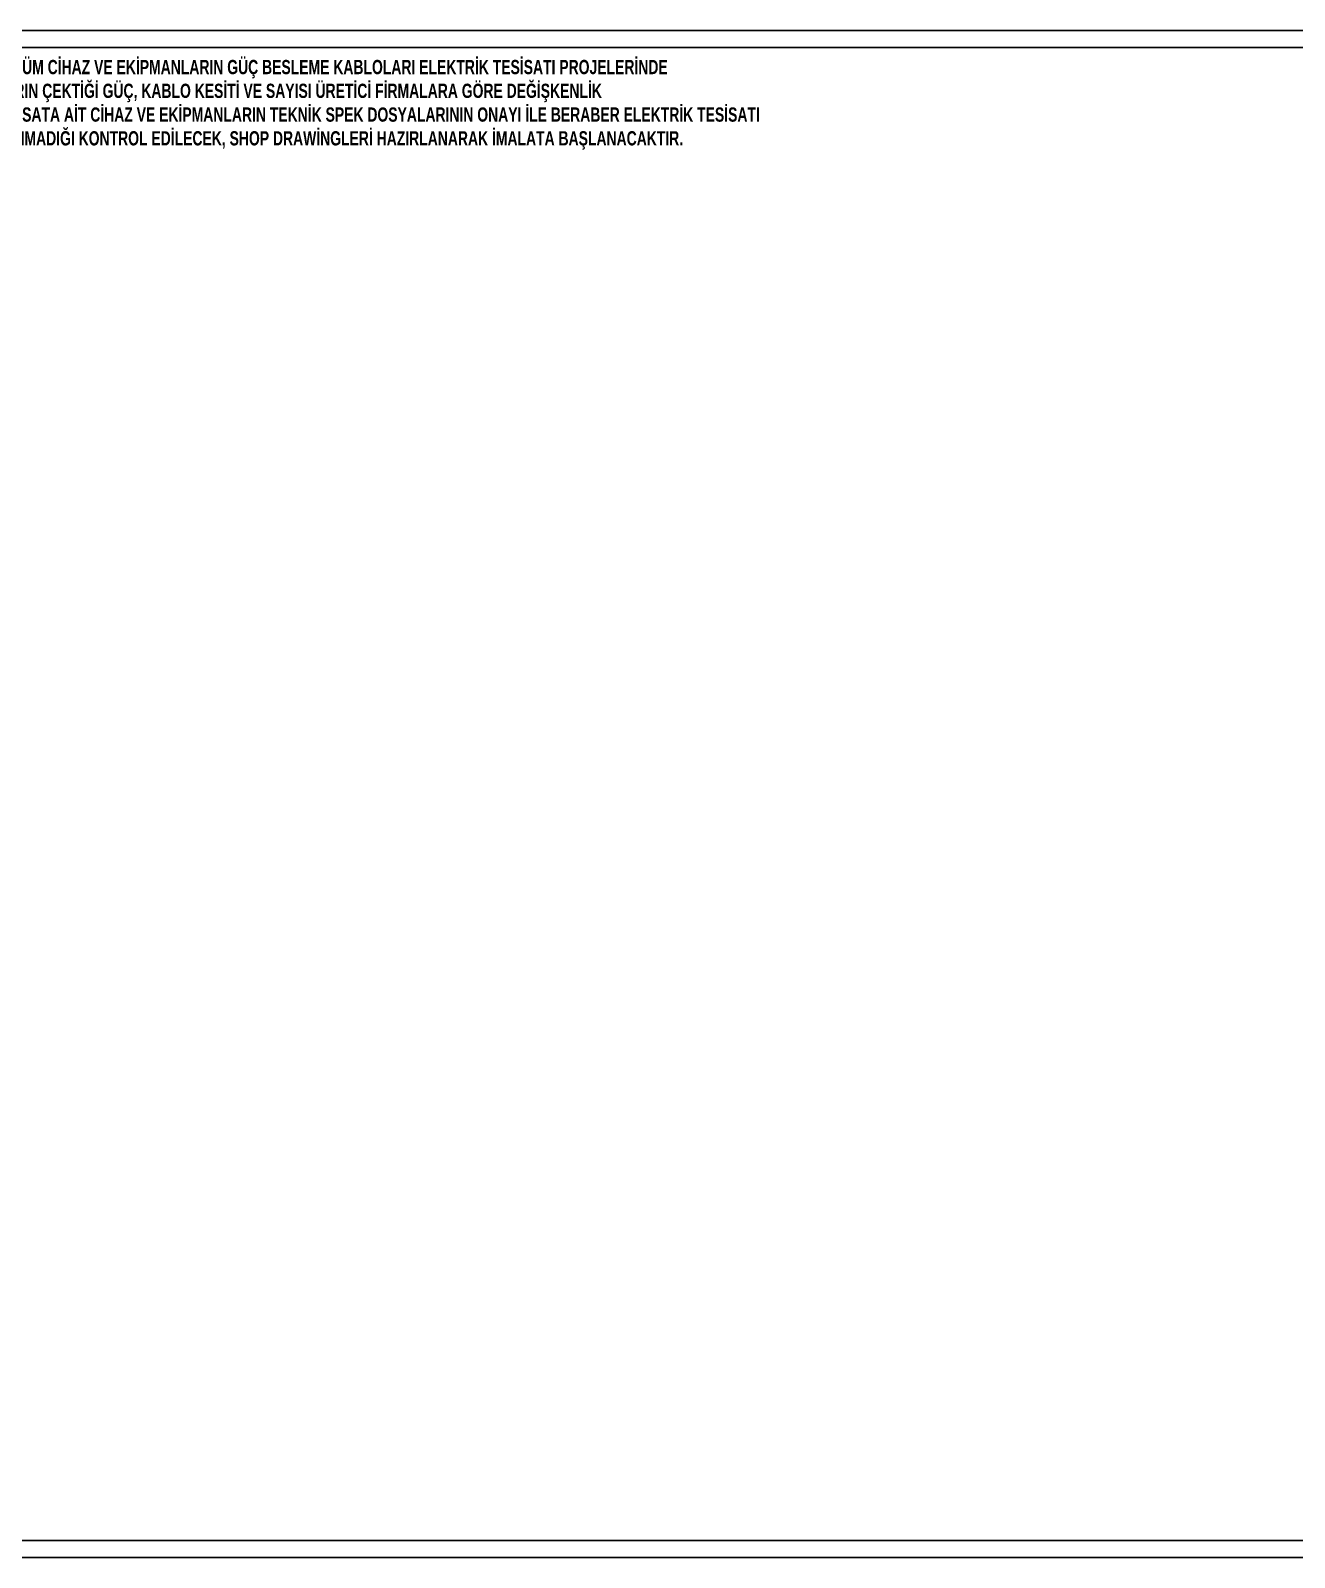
# Model space of a CAD drawing. Header units: centimetres. Extents: x 392964 to 515689, y 49661 to 58661.
# Drawn here: x 407813 to 415264, y 49661 to 58661 of the extents above; entities that cross this region are included whole.
import ezdxf

# ---------------------------------------------------------------- set-up
doc = ezdxf.new("R2010")
doc.units = ezdxf.units.CM
doc.layers.add('0-KRCN-Z-ANTET', color=71, linetype='Continuous', lineweight=30)
doc.layers.add('LBT-RADYATÖR ÇAP', color=31, linetype='Continuous', lineweight=30)
doc.styles.add('C 100', font='romans.shx', dxfattribs={"width": 0.7, "height": 17.5})

msp = doc.modelspace()

# ---------------------------------------------------------------- linework, layer by layer
at = {"layer": '0-KRCN-Z-ANTET'}
for points in [[(392964.1, 49661.3), (515688.8, 49661.3), (515688.8, 58661.3), (392964.1, 58661.3)], [(405564.1, 49761.3), (437064.1, 49761.3), (437064.1, 58561.3), (405564.1, 58561.3)]]:
    msp.add_lwpolyline(points, close=True, dxfattribs=at)

# ---------------------------------------------------------------- texts
at = {"layer": 'LBT-RADYATÖR ÇAP', "color": 7, "insert": (405587, 58488.1), "char_height": 84, "attachment_point": 1, "style": 'C 100'}
msp.add_mtext_dynamic_manual_height_columns('{\\fArial|b1|i0|c162|p34;\\L\\C1;ÖNEMLİ NOT\\l:\\C0; MEKANİK TESİSAT SİSTEMLERİNE AİT TÜM CİHAZ VE EKİPMANLARIN GÜÇ BESLEME KABLOLARI ELEKTRİK TESİSATI PROJELERİNDE TANIMLANMIŞTIR. ANCAK, BU CİHAZ VE EKİPMANLARIN ÇEKTİĞİ GÜÇ, KABLO KESİTİ VE SAYISI ÜRETİCİ FİRMALARA GÖRE DEĞİŞKENLİK GÖSTEREBİLMEKTEDİR. BU NEDENLE, MEKANİK TESİSATA AİT CİHAZ VE EKİPMANLARIN TEKNİK SPEK DOSYALARININ ONAYI İLE BERABER ELEKTRİK TESİSATI PROJELERİNDE REVİZYON İHTİYACI BULUNUP BULUNMADIĞI KONTROL EDİLECEK, SHOP DRAWİNGLERİ HAZIRLANARAK İMALATA BAŞLANACAKTIR.}', width=6519.633, gutter_width=11812.5, heights=[0], dxfattribs=at)

doc.saveas('drawing.dxf')
